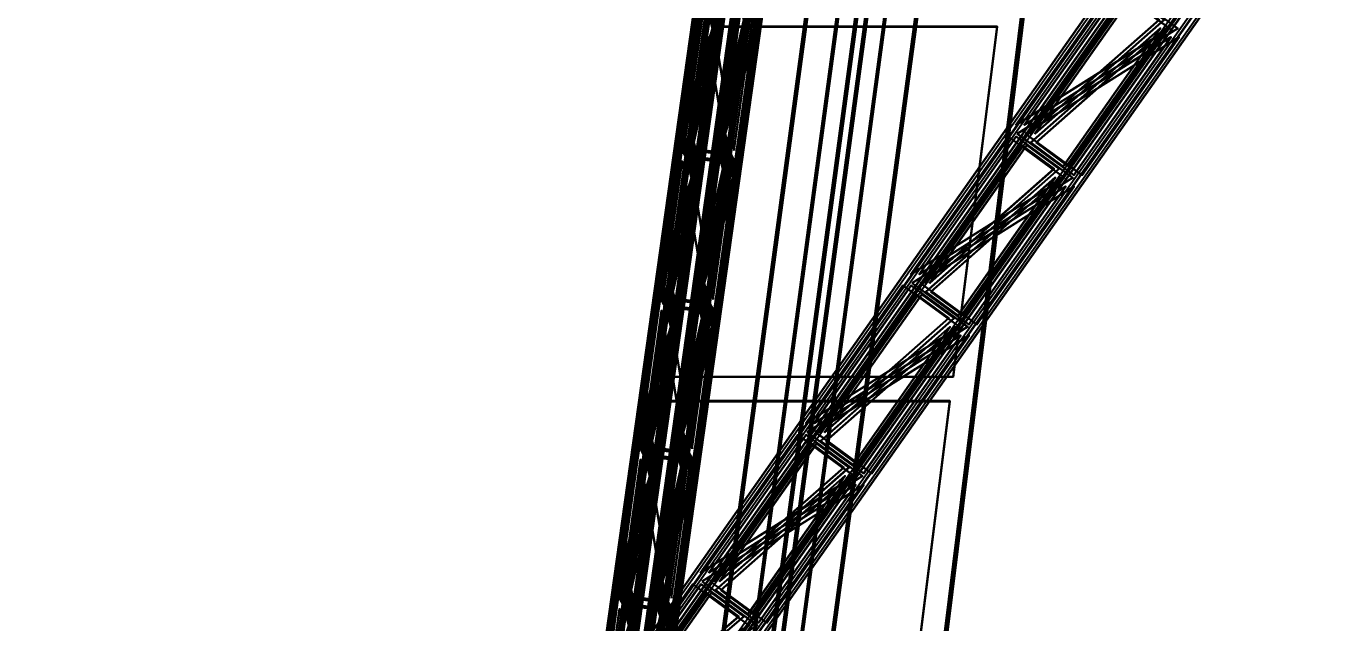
# Model space of a CAD drawing. Header units: millimetres. Extents: x -84906 to 117550, y -3000 to 338000.
# Drawn here: x -20848 to -11389, y 80942 to 85275 of the extents above; entities that cross this region are included whole.
import ezdxf

# ---------------------------------------------------------------- set-up
doc = ezdxf.new("R2010")
doc.units = ezdxf.units.MM
doc.layers.add('D-STR-DIM', color=7, linetype='Continuous', lineweight=13)
doc.layers.add('D-STR-STRC', color=7, linetype='Continuous', lineweight=25)
doc.styles.add('OpenSansCondensed-Light', font='OpenSansCondensed-Light.ttf')
doc.styles.add('TOWER_UNICODE', font='Arial Unicode.ttf')
doc.dimstyles.new('EZDXF', dxfattribs={"dimtxt": 0.25, "dimasz": 0.175, "dimexe": 0.375, "dimexo": 0.125, "dimgap": 0.1, "dimtad": 1, "dimlfac": 100, "dimzin": 12, "dimdsep": 46, "dimtxsty": 'OpenSansCondensed-Light', "dimblk": 'ARCHTICK', "dimcen": 2.5, "dimazin": 3, "dimtfac": 0.5, "dimtmove": 2, "dimatfit": 3})

# ---------------------------------------------------------------- blocks, each defined once
blk = doc.blocks.new('_ARCHTICK')
at = {"color": 0, "linetype": 'BYBLOCK', "const_width": 0.15}
blk.add_lwpolyline([(-0.5, -0.5), (0.5, 0.5)], dxfattribs=at)

msp = doc.modelspace()

# ---------------------------------------------------------------- linework, layer by layer
at = {"layer": 'D-STR-STRC'}
for points in [[(-16786.1, 80186.7), (-7623.8, 93186.7)], [(-16770.2, 80175.1), (-7607.9, 93175.1)], [(-16723.6, 80186.7), (-7561.3, 93186.7)], [(-16714.2, 80174.4), (-14889.5, 93174.4)], [(-16707.7, 80186.7), (-14883, 93186.7)], [(-16707.7, 80175.1), (-7545.4, 93175.1)], [(-16704.5, 80175.1), (-14879.8, 93175.1)], [(-16401.7, 80174.4), (-14577.1, 93174.4)], [(-16393.8, 80186.7), (-14569.2, 93186.7)], [(-16390.7, 80175.1), (-14566, 93175.1)], [(-16731.7, 80146.2), (-14907, 93146.2)], [(-16726.8, 80137.1), (-14902.2, 93137.1)], [(-16722, 80160.9), (-14897.4, 93160.9)], [(-16717.9, 80150.8), (-14893.2, 93150.8)], [(-16710.5, 80163.5), (-14885.9, 93163.5)], [(-16687.8, 80122.6), (-7525.4, 93122.6)], [(-16671.8, 80110.9), (-7509.5, 93110.9)], [(-16652, 80096), (-14827.4, 93096)], [(-16647.2, 80086.8), (-14822.5, 93086.8)], [(-16646.7, 80122.6), (-7484.4, 93122.6)], [(-16645.7, 80105.6), (-14821.1, 93105.6)], [(-16641.5, 80095.5), (-14816.9, 93095.5)], [(-16640.5, 80114.4), (-14815.9, 93114.4)], [(-16636.9, 80103.5), (-14812.3, 93103.5)], [(-16636.3, 80122.6), (-14811.6, 93122.6)], [(-16633.1, 80110.9), (-14808.5, 93110.9)], [(-16630.8, 80110.9), (-7468.5, 93110.9)], [(-16450, 80096), (-14625.4, 93096)], [(-16445.2, 80086.8), (-14620.5, 93086.8)], [(-16441.9, 80105.6), (-14617.3, 93105.6)], [(-16437.7, 80095.5), (-14613.1, 93095.5)], [(-16435.5, 80114.4), (-14610.9, 93114.4)], [(-16431.9, 80103.5), (-14607.2, 93103.5)], [(-16430.3, 80122.6), (-14605.7, 93122.6)], [(-16427.2, 80110.9), (-14602.5, 93110.9)], [(-16423.8, 80146.2), (-14599.2, 93146.2)], [(-16419, 80137.1), (-14594.3, 93137.1)], [(-16411.5, 80160.9), (-14586.8, 93160.9)], [(-16407.3, 80150.8), (-14582.7, 93150.8)], [(-16398.1, 80163.5), (-14573.4, 93163.5)], [(-16717.9, 80038.1), (-14893.2, 93038.1)], [(-16717.9, 80038.1), (-14893.2, 93038.1)], [(-16717.9, 80030.6), (-14893.2, 93030.6)], [(-16717.9, 80022.7), (-14893.2, 93022.7)], [(-16717.9, 80022.7), (-14893.2, 93022.7)], [(-16698.1, 80035.4), (-14873.4, 93035.4)], [(-16698.1, 80035.4), (-14873.4, 93035.4)], [(-16698.1, 80027.8), (-14873.4, 93027.8)], [(-16698.1, 80020), (-14873.4, 93020)], [(-16698.1, 80020), (-14873.4, 93020)], [(-16572.8, 79889.1), (-14748.2, 92889.1)], [(-16568.1, 79896.5), (-14743.5, 92896.5)], [(-16562.3, 79904.5), (-14737.6, 92904.5)], [(-16558.1, 79894.4), (-14733.4, 92894.4)], [(-16554.8, 79913.2), (-14730.2, 92913.2)], [(-16550, 79904), (-14725.3, 92904)], [(-16369.2, 79889.1), (-7206.9, 92889.1)], [(-16366.9, 79889.1), (-14542.2, 92889.1)], [(-16363.1, 79896.5), (-14538.4, 92896.5)], [(-16358.5, 79904.5), (-14533.8, 92904.5)], [(-16354.3, 79894.4), (-14529.6, 92894.4)], [(-16352.8, 79913.2), (-14528.2, 92913.2)], [(-16348, 79904), (-14523.3, 92904)], [(-16328.2, 79889.1), (-7165.8, 92889.1)], [(-16301.9, 79980), (-14477.3, 92980)], [(-16301.9, 79980), (-14477.3, 92980)], [(-16301.9, 79972.2), (-14477.3, 92972.2)], [(-16301.9, 79964.6), (-14477.3, 92964.6)], [(-16301.9, 79964.6), (-14477.3, 92964.6)], [(-16282.1, 79977.3), (-14457.5, 92977.3)], [(-16282.1, 79977.3), (-14457.5, 92977.3)], [(-16282.1, 79969.4), (-14457.5, 92969.4)], [(-16282.1, 79961.9), (-14457.5, 92961.9)], [(-16282.1, 79961.9), (-14457.5, 92961.9)], [(-16609.3, 79824.9), (-14784.7, 92824.9)], [(-16606.2, 79813.3), (-14781.5, 92813.3)], [(-16601.9, 79836.5), (-14777.3, 92836.5)], [(-16598.3, 79825.6), (-14773.6, 92825.6)], [(-16592.7, 79849.2), (-14768, 92849.2)], [(-16588.5, 79839.1), (-14763.9, 92839.1)], [(-16581, 79862.9), (-14756.4, 92862.9)], [(-16576.2, 79853.8), (-14751.5, 92853.8)], [(-16569.7, 79877.4), (-14745, 92877.4)], [(-16564.5, 79885.6), (-14739.8, 92885.6)], [(-16363.7, 79877.4), (-14539.1, 92877.4)], [(-16359.5, 79885.6), (-14534.8, 92885.6)], [(-16353.3, 79877.4), (-7190.9, 92877.4)], [(-16312.2, 79877.4), (-7149.9, 92877.4)], [(-16295.5, 79824.9), (-14470.8, 92824.9)], [(-16292.3, 79824.9), (-7130, 92824.9)], [(-16292.3, 79813.3), (-14467.7, 92813.3)], [(-16289.5, 79836.5), (-14464.8, 92836.5)], [(-16285.8, 79825.6), (-14461.2, 92825.6)], [(-16282.1, 79849.2), (-14457.5, 92849.2)], [(-16278, 79839.1), (-14453.3, 92839.1)], [(-16276.4, 79813.3), (-7114.1, 92813.3)], [(-16273.2, 79862.9), (-14448.5, 92862.9)], [(-16268.3, 79853.8), (-14443.7, 92853.8)], [(-16229.8, 79824.9), (-7067.5, 92824.9)], [(-16213.9, 79813.3), (-7051.6, 92813.3)], [(-16749.6, 79921.4), (-15560.4, 88078.6)], [(-16749.6, 79921.4), (-15560.4, 88078.6)], [(-16729.6, 79921.4), (-15540.4, 88078.6)], [(-14291.8, 79921.4), (-13280.9, 88078.6)], [(-14271.8, 79921.4), (-13260.9, 88078.6)], [(-14271.8, 79921.4), (-13260.9, 88078.6)]]:
    msp.add_lwpolyline(points, dxfattribs=at)
for points in [[(-16786.1, 80186.7), (-16276.4, 79813.3), (-7114.1, 92813.3), (-7623.8, 93186.7)], [(-16783, 80186.7), (-16273.3, 79813.3), (-7110.9, 92813.3), (-7620.7, 93186.7)], [(-16726.7, 80186.7), (-16217, 79813.3), (-7054.7, 92813.3), (-7564.4, 93186.7)], [(-16723.6, 80186.7), (-16213.9, 79813.3), (-7051.6, 92813.3), (-7561.3, 93186.7)], [(-16714.2, 80174.4), (-16598.3, 79825.6), (-14773.6, 92825.6), (-14889.5, 93174.4)], [(-16707.7, 80186.7), (-16606.2, 79813.3), (-14781.5, 92813.3), (-14883, 93186.7)], [(-16698.5, 80174.4), (-16582.7, 79825.6), (-14758, 92825.6), (-14873.9, 93174.4)], [(-16692, 80186.7), (-16590.5, 79813.3), (-14765.8, 92813.3), (-14867.3, 93186.7)], [(-16417.3, 80174.4), (-16301.5, 79825.6), (-14476.8, 92825.6), (-14592.7, 93174.4)], [(-16409.5, 80186.7), (-16308, 79813.3), (-14483.4, 92813.3), (-14584.9, 93186.7)], [(-16401.7, 80174.4), (-16285.8, 79825.6), (-14461.2, 92825.6), (-14577.1, 93174.4)], [(-16393.8, 80186.7), (-16292.3, 79813.3), (-14467.7, 92813.3), (-14569.2, 93186.7)], [(-16731.7, 80146.2), (-16576.2, 79853.8), (-14751.5, 92853.8), (-14907, 93146.2)], [(-16722, 80160.9), (-16588.5, 79839.1), (-14763.9, 92839.1), (-14897.4, 93160.9)], [(-16716.3, 80146.2), (-16560.8, 79853.8), (-14736.1, 92853.8), (-14891.6, 93146.2)], [(-16706.5, 80160.9), (-16573, 79839.1), (-14748.3, 92839.1), (-14881.8, 93160.9)], [(-16687.8, 80122.6), (-16353.3, 79877.4), (-7190.9, 92877.4), (-7525.4, 93122.6)], [(-16684.6, 80122.6), (-16350.1, 79877.4), (-7187.8, 92877.4), (-7522.3, 93122.6)], [(-16652, 80096), (-16550, 79904), (-14725.3, 92904), (-14827.4, 93096)], [(-16649.9, 80122.6), (-16315.4, 79877.4), (-7153, 92877.4), (-7487.5, 93122.6)], [(-16646.7, 80122.6), (-16312.2, 79877.4), (-7149.9, 92877.4), (-7484.4, 93122.6)], [(-16645.7, 80105.6), (-16558.1, 79894.4), (-14733.4, 92894.4), (-14821.1, 93105.6)], [(-16640.5, 80114.4), (-16564.5, 79885.6), (-14739.8, 92885.6), (-14815.9, 93114.4)], [(-16636.6, 80096), (-16534.6, 79904), (-14709.9, 92904), (-14812, 93096)], [(-16636.3, 80122.6), (-16569.7, 79877.4), (-14745, 92877.4), (-14811.6, 93122.6)], [(-16630.2, 80105.6), (-16542.6, 79894.4), (-14717.9, 92894.4), (-14805.5, 93105.6)], [(-16624.9, 80114.4), (-16548.9, 79885.6), (-14724.2, 92885.6), (-14800.3, 93114.4)], [(-16620.6, 80122.6), (-16554, 79877.4), (-14729.3, 92877.4), (-14795.9, 93122.6)], [(-16465.4, 80096), (-16363.4, 79904), (-14538.7, 92904), (-14640.8, 93096)], [(-16457.4, 80105.6), (-16369.8, 79894.4), (-14545.2, 92894.4), (-14632.8, 93105.6)], [(-16451.1, 80114.4), (-16375.1, 79885.6), (-14550.4, 92885.6), (-14626.5, 93114.4)], [(-16450, 80096), (-16348, 79904), (-14523.3, 92904), (-14625.4, 93096)], [(-16446, 80122.6), (-16379.4, 79877.4), (-14554.8, 92877.4), (-14621.4, 93122.6)], [(-16441.9, 80105.6), (-16354.3, 79894.4), (-14529.6, 92894.4), (-14617.3, 93105.6)], [(-16439.2, 80146.2), (-16283.7, 79853.8), (-14459.1, 92853.8), (-14614.6, 93146.2)], [(-16435.5, 80114.4), (-16359.5, 79885.6), (-14534.8, 92885.6), (-14610.9, 93114.4)], [(-16430.3, 80122.6), (-16363.7, 79877.4), (-14539.1, 92877.4), (-14605.7, 93122.6)], [(-16427, 80160.9), (-16293.5, 79839.1), (-14468.9, 92839.1), (-14602.4, 93160.9)], [(-16423.8, 80146.2), (-16268.3, 79853.8), (-14443.7, 92853.8), (-14599.2, 93146.2)], [(-16411.5, 80160.9), (-16278, 79839.1), (-14453.3, 92839.1), (-14586.8, 93160.9)], [(-16282.1, 79977.3), (-16717.9, 80038.1), (-14893.2, 93038.1), (-14457.5, 92977.3)], [(-16282.1, 79977.3), (-16717.9, 80038.1), (-14893.2, 93038.1), (-14457.5, 92977.3)], [(-16282.1, 79976.2), (-16717.9, 80037), (-14893.2, 93037), (-14457.5, 92976.2)], [(-16282.1, 79976.2), (-16717.9, 80037), (-14893.2, 93037), (-14457.5, 92976.2)], [(-16282.1, 79969.4), (-16717.9, 80030.6), (-14893.2, 93030.6), (-14457.5, 92969.4)], [(-16282.1, 79963), (-16717.9, 80023.8), (-14893.2, 93023.8), (-14457.5, 92963)], [(-16282.1, 79963), (-16717.9, 80023.8), (-14893.2, 93023.8), (-14457.5, 92963)], [(-16282.1, 79961.9), (-16717.9, 80022.7), (-14893.2, 93022.7), (-14457.5, 92961.9)], [(-16282.1, 79961.9), (-16717.9, 80022.7), (-14893.2, 93022.7), (-14457.5, 92961.9)], [(-16749.6, 79923.4), (-14271.8, 79923.4), (-13260.9, 88080.5), (-15560.4, 88080.5)], [(-16749.6, 79921.4), (-14271.8, 79921.4), (-13260.9, 88078.6), (-15560.4, 88078.6)], [(-14271.8, 79919.1), (-16749.6, 79919.1), (-15560.4, 88076.3), (-13260.9, 88076.3)], [(-16733.8, 79919.1), (-16733.8, 79919.1), (-15544.5, 88076.3), (-15544.5, 88076.3)], [(-14287.6, 79923.4), (-14287.6, 79923.4), (-13276.8, 88080.5), (-13276.8, 88080.5)], [(-15480, 79943.3), (-15900.1, 80056.7), (-14821.3, 88056.7), (-14401.2, 87943.3)], [(-15900.1, 80056.7), (-15883.1, 80056.7), (-14804.3, 88056.7), (-14821.3, 88056.7)], [(-15883.1, 80056.7), (-15900.1, 80056.7), (-14821.3, 88056.7), (-14804.3, 88056.7)], [(-15900.1, 80056.7), (-15480, 79943.3), (-14401.2, 87943.3), (-14821.3, 88056.7)], [(-15883.1, 80056.7), (-15679.4, 80001.7), (-14600.5, 88001.7), (-14804.3, 88056.7)], [(-15679.4, 80001.7), (-15883.1, 80056.7), (-14804.3, 88056.7), (-14600.5, 88001.7)], [(-15679.4, 80001.7), (-15333.2, 80001.7), (-14254.3, 88001.7), (-14600.5, 88001.7)], [(-15333.2, 80001.7), (-15679.4, 80001.7), (-14600.5, 88001.7), (-14254.3, 88001.7)], [(-15320.6, 79998.3), (-15666.8, 79998.3), (-14588, 87998.3), (-14241.8, 87998.3)], [(-15666.8, 79998.3), (-15463.1, 79943.3), (-14384.2, 87943.3), (-14588, 87998.3)], [(-15463.1, 79943.3), (-15666.8, 79998.3), (-14588, 87998.3), (-14384.2, 87943.3)], [(-15666.8, 79998.3), (-15320.6, 79998.3), (-14241.8, 87998.3), (-14588, 87998.3)], [(-15333.2, 80001.7), (-15536.9, 80056.7), (-14458.1, 88056.7), (-14254.3, 88001.7)], [(-15536.9, 80056.7), (-15520, 80056.7), (-14441.1, 88056.7), (-14458.1, 88056.7)], [(-15520, 80056.7), (-15536.9, 80056.7), (-14458.1, 88056.7), (-14441.1, 88056.7)], [(-15536.9, 80056.7), (-15333.2, 80001.7), (-14254.3, 88001.7), (-14458.1, 88056.7)], [(-15520, 80056.7), (-15099.9, 79943.3), (-14021, 87943.3), (-14441.1, 88056.7)], [(-15099.9, 79943.3), (-15520, 80056.7), (-14441.1, 88056.7), (-14021, 87943.3)], [(-15116.9, 79943.3), (-15320.6, 79998.3), (-14241.8, 87998.3), (-14038, 87943.3)], [(-15320.6, 79998.3), (-15116.9, 79943.3), (-14038, 87943.3), (-14241.8, 87998.3)], [(-15463.1, 79943.3), (-15480, 79943.3), (-14401.2, 87943.3), (-14384.2, 87943.3)], [(-15480, 79943.3), (-15463.1, 79943.3), (-14384.2, 87943.3), (-14401.2, 87943.3)], [(-15099.9, 79943.3), (-15116.9, 79943.3), (-14038, 87943.3), (-14021, 87943.3)], [(-15116.9, 79943.3), (-15099.9, 79943.3), (-14021, 87943.3), (-14038, 87943.3)], [(-16104.7, 84525.8), (-15965.1, 85520.2), (-15840, 85284.8)], [(-16096.7, 84536.8), (-15956.7, 85533.7), (-15849.3, 85274.7)], [(-16090.2, 84546.7), (-15949.9, 85546.2), (-15856.6, 85265.5)], [(-16089.3, 84525.8), (-15949.7, 85520.2), (-15824.6, 85284.8)], [(-16084.8, 84555.6), (-15944.2, 85557.7), (-15862.5, 85257.2)], [(-16081.1, 84536.8), (-15941.2, 85533.7), (-15833.8, 85274.7)], [(-16074.6, 84546.7), (-15934.3, 85546.2), (-15841, 85265.5)], [(-16069.2, 84555.6), (-15928.5, 85557.7), (-15846.8, 85257.2)], [(-15812.2, 84525.8), (-15672.7, 85520.2), (-15547.5, 85284.8)], [(-15801.7, 84536.8), (-15661.7, 85533.7), (-15554.3, 85274.7)], [(-15796.9, 84525.8), (-15657.3, 85520.2), (-15532.1, 85284.8)], [(-15793.3, 84546.7), (-15653.1, 85546.2), (-15559.8, 85265.5)], [(-15786.7, 84555.6), (-15646, 85557.7), (-15564.4, 85257.2)], [(-15786.1, 84536.8), (-15646.2, 85533.7), (-15538.8, 85274.7)], [(-15777.7, 84546.7), (-15637.4, 85546.2), (-15544.2, 85265.5)], [(-15771, 84555.6), (-15630.4, 85557.7), (-15548.7, 85257.2)], [(-13658.6, 84555.6), (-12952.4, 85557.7), (-12542.2, 85257.2)], [(-13655.5, 84555.6), (-12949.2, 85557.7), (-12539.1, 85257.2)], [(-13599.3, 84555.6), (-12893, 85557.7), (-12482.8, 85257.2)], [(-13596.1, 84555.6), (-12889.9, 85557.7), (-12479.7, 85257.2)], [(-16025, 84475.5), (-15885.5, 85469.9), (-15813.8, 85335.1)], [(-16020.3, 84481.5), (-15880.4, 85478.4), (-15818.9, 85330)], [(-16016.6, 84486.8), (-15876.3, 85486.3), (-15822.9, 85325.5)], [(-16013.5, 84491.4), (-15872.8, 85493.5), (-15826, 85321.4)], [(-16009.7, 84475.5), (-15870.1, 85469.9), (-15798.4, 85335.1)], [(-16004.8, 84481.5), (-15864.9, 85478.4), (-15803.4, 85330)], [(-16000.9, 84486.8), (-15860.6, 85486.3), (-15807.2, 85325.5)], [(-15997.8, 84491.4), (-15857.1, 85493.5), (-15810.3, 85321.4)], [(-15703.5, 84387.8), (-15565.3, 85372.3), (-15877.2, 85415.9)], [(-15703.5, 84387.8), (-15565.3, 85372.3), (-15877.2, 85415.9)], [(-15838.4, 84475.5), (-15698.9, 85469.9), (-15627.2, 85335.1)], [(-15832.1, 84481.5), (-15692.2, 85478.4), (-15630.6, 85330)], [(-15827.1, 84486.8), (-15686.8, 85486.3), (-15633.4, 85325.5)], [(-15823.2, 84491.4), (-15682.5, 85493.5), (-15635.8, 85321.4)], [(-15823, 84475.5), (-15683.5, 85469.9), (-15611.8, 85335.1)], [(-15816.6, 84481.5), (-15676.6, 85478.4), (-15615.1, 85330)], [(-15811.5, 84486.8), (-15671.2, 85486.3), (-15617.8, 85325.5)], [(-15807.5, 84491.4), (-15666.8, 85493.5), (-15620.1, 85321.4)], [(-13560.3, 84491.4), (-12854, 85493.5), (-12619.1, 85321.4)], [(-13557.2, 84491.4), (-12850.9, 85493.5), (-12615.9, 85321.4)], [(-13522.4, 84491.4), (-12816.1, 85493.5), (-12581.2, 85321.4)], [(-13519.3, 84491.4), (-12813, 85493.5), (-12578, 85321.4)], [(-15754.3, 84349.5), (-16066.2, 84393.1), (-15928, 85377.6)], [(-15754.3, 84349.5), (-16066.2, 84393.1), (-15928, 85377.6)], [(-15754.3, 84348.4), (-16066.2, 84392), (-15928, 85376.5)], [(-15754.3, 84348.4), (-16066.2, 84392), (-15928, 85376.5)], [(-15754.3, 84341.8), (-16066.2, 84385.6), (-15928.1, 85369.9)], [(-15754.3, 84335.2), (-16066.2, 84378.8), (-15928, 85363.4)], [(-15754.3, 84335.2), (-16066.2, 84378.8), (-15928, 85363.4)], [(-15754.3, 84334.1), (-16066.2, 84377.7), (-15928, 85362.2)], [(-15754.3, 84334.1), (-16066.2, 84377.7), (-15928, 85362.2)], [(-15703.5, 84386.6), (-15565.3, 85371.2), (-15877.2, 85414.8)], [(-15703.5, 84386.6), (-15565.3, 85371.2), (-15877.2, 85414.8)], [(-15703.5, 84380.1), (-15565.3, 85364.4), (-15877.2, 85408.2)], [(-15703.5, 84373.5), (-15565.3, 85358), (-15877.2, 85401.6)], [(-15703.5, 84373.5), (-15565.3, 85358), (-15877.2, 85401.6)], [(-15703.5, 84372.4), (-15565.3, 85356.9), (-15877.2, 85400.5)], [(-15703.5, 84372.4), (-15565.3, 85356.9), (-15877.2, 85400.5)], [(-16340.3, 82728.7), (-16340.3, 82728.7), (-15969.6, 85271.3), (-15969.6, 85271.3)], [(-16324.5, 82726.4), (-16324.5, 82726.4), (-15953.8, 85268.9), (-15953.8, 85268.9)], [(-14113, 82728.7), (-16151.2, 82728.7), (-15784.8, 85271.3), (-13793.6, 85271.3)], [(-14113, 82726.4), (-16151.2, 82726.4), (-15784.8, 85268.9), (-13793.6, 85268.9)], [(-16151.1, 82731), (-14113, 82731), (-13793.6, 85273), (-15784.9, 85273)], [(-16151.1, 82729), (-14113, 82729), (-13793.6, 85271), (-15784.9, 85271)], [(-16019.7, 84414.9), (-15948, 84280.1), (-15808.5, 85274.5)], [(-16016.4, 84420), (-15954.9, 84271.6), (-15815, 85268.5)], [(-16013.7, 84424.5), (-15960.3, 84263.7), (-15820, 85263.2)], [(-16011.5, 84428.6), (-15964.7, 84256.5), (-15824, 85258.6)], [(-16004.3, 84414.9), (-15932.7, 84280.1), (-15793.1, 85274.5)], [(-16000.9, 84420), (-15939.4, 84271.6), (-15799.4, 85268.5)], [(-15998.1, 84424.5), (-15944.7, 84263.7), (-15804.4, 85263.2)], [(-15995.8, 84428.6), (-15949, 84256.5), (-15808.3, 85258.6)], [(-15833.1, 84414.9), (-15761.4, 84280.1), (-15621.9, 85274.5)], [(-15828.2, 84420), (-15766.6, 84271.6), (-15626.7, 85268.5)], [(-15824.3, 84424.5), (-15770.9, 84263.7), (-15630.6, 85263.2)], [(-15821.2, 84428.6), (-15774.4, 84256.5), (-15633.7, 85258.6)], [(-15817.7, 84414.9), (-15746, 84280.1), (-15606.5, 85274.5)], [(-15812.6, 84420), (-15751.1, 84271.6), (-15611.2, 85268.5)], [(-15808.7, 84424.5), (-15755.2, 84263.7), (-15615, 85263.2)], [(-15805.5, 84428.6), (-15758.7, 84256.5), (-15618.1, 85258.6)], [(-13939.7, 82731), (-13939.7, 82731), (-13624.7, 85273), (-13624.7, 85273)], [(-13923.8, 82729), (-13923.8, 82729), (-13608.8, 85271), (-13608.8, 85271)], [(-13550.2, 84428.6), (-13315.3, 84256.5), (-12609, 85258.6)], [(-13547.1, 84428.6), (-13312.1, 84256.5), (-12605.8, 85258.6)], [(-13512.3, 84428.6), (-13277.4, 84256.5), (-12571.1, 85258.6)], [(-13509.2, 84428.6), (-13274.3, 84256.5), (-12568, 85258.6)], [(-16099.4, 84465.2), (-15974.2, 84229.8), (-15834.7, 85224.2)], [(-16092.7, 84475.3), (-15985.3, 84216.3), (-15845.4, 85213.2)], [(-16087.3, 84484.5), (-15994.1, 84203.8), (-15853.8, 85203.3)], [(-16084, 84465.2), (-15958.8, 84229.8), (-15819.3, 85224.2)], [(-16082.8, 84492.8), (-16001.2, 84192.3), (-15860.5, 85194.4)], [(-16077.2, 84475.3), (-15969.8, 84216.3), (-15829.9, 85213.2)], [(-16071.7, 84484.5), (-15978.5, 84203.8), (-15838.2, 85203.3)], [(-16067.1, 84492.8), (-15985.5, 84192.3), (-15844.8, 85194.4)], [(-15806.9, 84465.2), (-15681.8, 84229.8), (-15542.2, 85224.2)], [(-15797.7, 84475.3), (-15690.3, 84216.3), (-15550.4, 85213.2)], [(-15791.5, 84465.2), (-15666.4, 84229.8), (-15526.8, 85224.2)], [(-15790.5, 84484.5), (-15697.2, 84203.8), (-15557, 85203.3)], [(-15784.7, 84492.8), (-15703, 84192.3), (-15562.4, 85194.4)], [(-15782.2, 84475.3), (-15674.8, 84216.3), (-15534.8, 85213.2)], [(-15774.9, 84484.5), (-15681.6, 84203.8), (-15541.3, 85203.3)], [(-15769, 84492.8), (-15687.3, 84192.3), (-15546.7, 85194.4)], [(-13648.6, 84492.8), (-13238.4, 84192.3), (-12532.1, 85194.4)], [(-13645.4, 84492.8), (-13235.3, 84192.3), (-12529, 85194.4)], [(-13589.2, 84492.8), (-13179, 84192.3), (-12472.7, 85194.4)], [(-13586.1, 84492.8), (-13175.9, 84192.3), (-12469.6, 85194.4)], [(-16236.9, 83472.3), (-16096.2, 84474.4), (-16014.6, 84173.9)], [(-16221.2, 83472.3), (-16080.6, 84474.4), (-15998.9, 84173.9)], [(-15938.8, 83472.3), (-15798.1, 84474.4), (-15716.4, 84173.9)], [(-15923.1, 83472.3), (-15782.4, 84474.4), (-15700.7, 84173.9)], [(-14422.2, 83472.3), (-13715.9, 84474.4), (-13305.7, 84173.9)], [(-14419, 83472.3), (-13712.8, 84474.4), (-13302.6, 84173.9)], [(-14362.8, 83472.3), (-13656.5, 84474.4), (-13246.3, 84173.9)], [(-14359.7, 83472.3), (-13653.4, 84474.4), (-13243.2, 84173.9)], [(-16256.7, 83442.4), (-16117.2, 84436.8), (-15992, 84201.5)], [(-16248.7, 83453.4), (-16108.8, 84450.3), (-16001.4, 84191.4)], [(-16242.2, 83463.4), (-16101.9, 84462.9), (-16008.7, 84182.2)], [(-16241.3, 83442.4), (-16101.8, 84436.8), (-15976.6, 84201.5)], [(-16233.2, 83453.4), (-16093.3, 84450.3), (-15985.8, 84191.4)], [(-16226.6, 83463.4), (-16086.3, 84462.9), (-15993.1, 84182.2)], [(-16177.1, 83392.2), (-16037.5, 84386.6), (-15965.8, 84251.7)], [(-16172.4, 83398.1), (-16032.5, 84395), (-15970.9, 84246.7)], [(-16168.6, 83403.4), (-16028.3, 84402.9), (-15974.9, 84242.2)], [(-16165.5, 83408.1), (-16024.9, 84410.2), (-15978.1, 84238.1)], [(-16161.7, 83392.2), (-16022.1, 84386.6), (-15950.5, 84251.7)], [(-16156.9, 83398.1), (-16017, 84395), (-15955.4, 84246.7)], [(-16153, 83403.4), (-16012.7, 84402.9), (-15959.3, 84242.2)], [(-16149.8, 83408.1), (-16009.2, 84410.2), (-15962.4, 84238.1)], [(-15990.5, 83392.2), (-15850.9, 84386.6), (-15779.2, 84251.7)], [(-15984.1, 83398.1), (-15844.2, 84395), (-15782.7, 84246.7)], [(-15979.2, 83403.4), (-15838.9, 84402.9), (-15785.5, 84242.2)], [(-15975.3, 83408.1), (-15834.6, 84410.2), (-15787.8, 84238.1)], [(-15975.1, 83392.2), (-15835.5, 84386.6), (-15763.8, 84251.7)], [(-15968.6, 83398.1), (-15828.7, 84395), (-15767.1, 84246.7)], [(-15964.3, 83442.4), (-15824.7, 84436.8), (-15699.6, 84201.5)], [(-15963.6, 83403.4), (-15823.3, 84402.9), (-15769.9, 84242.2)], [(-15959.6, 83408.1), (-15818.9, 84410.2), (-15772.1, 84238.1)], [(-15953.7, 83453.4), (-15813.8, 84450.3), (-15706.4, 84191.4)], [(-15948.9, 83442.4), (-15809.3, 84436.8), (-15684.2, 84201.5)], [(-15945.4, 83463.4), (-15805.1, 84462.9), (-15711.9, 84182.2)], [(-15938.2, 83453.4), (-15798.3, 84450.3), (-15690.8, 84191.4)], [(-15929.8, 83463.4), (-15789.5, 84462.9), (-15696.2, 84182.2)], [(-14323.8, 83408.1), (-13617.5, 84410.2), (-13382.6, 84238.1)], [(-14320.7, 83408.1), (-13614.4, 84410.2), (-13379.5, 84238.1)], [(-14285.9, 83408.1), (-13579.6, 84410.2), (-13344.7, 84238.1)], [(-14282.8, 83408.1), (-13576.5, 84410.2), (-13341.6, 84238.1)], [(-15906.3, 83266.2), (-16218.3, 83309.8), (-16080.1, 84294.3)], [(-15906.3, 83266.2), (-16218.3, 83309.8), (-16080.1, 84294.3)], [(-15906.3, 83265.1), (-16218.3, 83308.6), (-16080.1, 84293.2)], [(-15906.3, 83265.1), (-16218.3, 83308.6), (-16080.1, 84293.2)], [(-15906.3, 83258.5), (-16218.3, 83302.3), (-16080.1, 84286.6)], [(-15855.5, 83304.4), (-15717.3, 84289), (-16029.3, 84332.5)], [(-15855.5, 83304.4), (-15717.3, 84289), (-16029.3, 84332.5)], [(-15855.5, 83303.3), (-15717.3, 84287.8), (-16029.3, 84331.4)], [(-15855.5, 83303.3), (-15717.3, 84287.8), (-16029.3, 84331.4)], [(-15855.5, 83296.8), (-15717.4, 84281.1), (-16029.3, 84324.9)], [(-15855.5, 83290.1), (-15717.3, 84274.7), (-16029.3, 84318.3)], [(-15855.5, 83290.1), (-15717.3, 84274.7), (-16029.3, 84318.3)], [(-15855.5, 83289), (-15717.3, 84273.6), (-16029.3, 84317.1)], [(-15855.5, 83289), (-15717.3, 84273.6), (-16029.3, 84317.1)], [(-15906.3, 83251.9), (-16218.3, 83295.5), (-16080.1, 84280)], [(-15906.3, 83251.9), (-16218.3, 83295.5), (-16080.1, 84280)], [(-15906.3, 83250.8), (-16218.3, 83294.4), (-16080.1, 84278.9)], [(-15906.3, 83250.8), (-16218.3, 83294.4), (-16080.1, 84278.9)], [(-16171.8, 83331.6), (-16100.1, 83196.8), (-15960.5, 84191.2)], [(-16156.4, 83331.6), (-16084.7, 83196.8), (-15945.1, 84191.2)], [(-15985.2, 83331.6), (-15913.5, 83196.8), (-15773.9, 84191.2)], [(-15969.8, 83331.6), (-15898.1, 83196.8), (-15758.5, 84191.2)], [(-16251.4, 83381.9), (-16126.3, 83146.5), (-15986.7, 84140.9)], [(-16244.8, 83391.9), (-16137.4, 83133), (-15997.4, 84129.9)], [(-16239.4, 83401.1), (-16146.1, 83120.5), (-16005.8, 84120)], [(-16236, 83381.9), (-16110.9, 83146.5), (-15971.3, 84140.9)], [(-16234.9, 83409.5), (-16153.2, 83108.9), (-16012.6, 84111.1)], [(-16229.3, 83391.9), (-16121.8, 83133), (-15981.9, 84129.9)], [(-16223.8, 83401.1), (-16130.5, 83120.5), (-15990.2, 84120)], [(-16219.2, 83409.5), (-16137.5, 83108.9), (-15996.9, 84111.1)], [(-16168.5, 83336.6), (-16106.9, 83188.3), (-15967, 84185.2)], [(-16165.8, 83341.2), (-16112.3, 83180.4), (-15972.1, 84179.9)], [(-16163.5, 83345.3), (-16116.7, 83173.1), (-15976.1, 84175.3)], [(-16152.9, 83336.6), (-16091.4, 83188.3), (-15951.5, 84185.2)], [(-16150.1, 83341.2), (-16096.7, 83180.4), (-15956.4, 84179.9)], [(-16147.8, 83345.3), (-16101, 83173.1), (-15960.4, 84175.3)], [(-15980.2, 83336.6), (-15918.7, 83188.3), (-15778.7, 84185.2)], [(-15976.3, 83341.2), (-15922.9, 83180.4), (-15782.6, 84179.9)], [(-15973.2, 83345.3), (-15926.5, 83173.1), (-15785.8, 84175.3)], [(-15964.7, 83336.6), (-15903.1, 83188.3), (-15763.2, 84185.2)], [(-15960.7, 83341.2), (-15907.3, 83180.4), (-15767, 84179.9)], [(-15959, 83381.9), (-15833.8, 83146.5), (-15694.3, 84140.9)], [(-15957.6, 83345.3), (-15910.8, 83173.1), (-15770.1, 84175.3)], [(-15949.8, 83391.9), (-15842.3, 83133), (-15702.4, 84129.9)], [(-15943.6, 83381.9), (-15818.5, 83146.5), (-15678.9, 84140.9)], [(-15942.5, 83401.1), (-15849.3, 83120.5), (-15709, 84120)], [(-15936.7, 83409.5), (-15855.1, 83108.9), (-15714.4, 84111.1)], [(-15934.3, 83391.9), (-15826.8, 83133), (-15686.9, 84129.9)], [(-15926.9, 83401.1), (-15833.7, 83120.5), (-15693.4, 84120)], [(-15921.1, 83409.5), (-15839.4, 83108.9), (-15698.7, 84111.1)], [(-14412.1, 83409.5), (-14001.9, 83108.9), (-13295.6, 84111.1)], [(-14409, 83409.5), (-13998.8, 83108.9), (-13292.5, 84111.1)], [(-14352.7, 83409.5), (-13942.6, 83108.9), (-13236.3, 84111.1)], [(-14349.6, 83409.5), (-13939.4, 83108.9), (-13233.1, 84111.1)], [(-14313.7, 83345.3), (-14078.8, 83173.1), (-13372.5, 84175.3)], [(-14310.6, 83345.3), (-14075.7, 83173.1), (-13369.4, 84175.3)], [(-14275.8, 83345.3), (-14040.9, 83173.1), (-13334.6, 84175.3)], [(-14272.7, 83345.3), (-14037.8, 83173.1), (-13331.5, 84175.3)], [(-16408.8, 82359.1), (-16269.2, 83353.5), (-16144.1, 83118.1)], [(-16400.8, 82370.1), (-16260.9, 83367), (-16153.4, 83108.1)], [(-16394.3, 82380), (-16254, 83379.5), (-16160.7, 83098.9)], [(-16393.4, 82359.1), (-16253.8, 83353.5), (-16128.7, 83118.1)], [(-16389, 82388.9), (-16248.3, 83391.1), (-16166.6, 83090.5)], [(-16385.2, 82370.1), (-16245.3, 83367), (-16137.9, 83108.1)], [(-16378.7, 82380), (-16238.4, 83379.5), (-16145.1, 83098.9)], [(-16373.3, 82388.9), (-16232.6, 83391.1), (-16150.9, 83090.5)], [(-16116.4, 82359.1), (-15976.8, 83353.5), (-15851.6, 83118.1)], [(-16105.8, 82370.1), (-15965.8, 83367), (-15858.4, 83108.1)], [(-16101, 82359.1), (-15961.4, 83353.5), (-15836.3, 83118.1)], [(-16097.5, 82380), (-15957.2, 83379.5), (-15863.9, 83098.9)], [(-16090.8, 82388.9), (-15950.2, 83391.1), (-15868.5, 83090.5)], [(-16090.2, 82370.1), (-15950.3, 83367), (-15842.9, 83108.1)], [(-16081.8, 82380), (-15941.5, 83379.5), (-15848.3, 83098.9)], [(-16075.1, 82388.9), (-15934.5, 83391.1), (-15852.8, 83090.5)], [(-15185.7, 82388.9), (-14479.4, 83391.1), (-14069.2, 83090.5)], [(-15182.6, 82388.9), (-14476.3, 83391.1), (-14066.1, 83090.5)], [(-15126.3, 82388.9), (-14420, 83391.1), (-14009.9, 83090.5)], [(-15123.2, 82388.9), (-14416.9, 83391.1), (-14006.7, 83090.5)], [(-16329.2, 82308.8), (-16189.6, 83303.2), (-16117.9, 83168.4)], [(-16324.5, 82314.8), (-16184.5, 83311.7), (-16123, 83163.4)], [(-16320.7, 82320.1), (-16180.4, 83319.6), (-16127, 83158.8)], [(-16317.6, 82324.7), (-16176.9, 83326.9), (-16130.1, 83154.7)], [(-16313.8, 82308.8), (-16174.2, 83303.2), (-16102.5, 83168.4)], [(-16308.9, 82314.8), (-16169, 83311.7), (-16107.5, 83163.4)], [(-16305, 82320.1), (-16164.8, 83319.6), (-16111.3, 83158.8)], [(-16301.9, 82324.7), (-16161.2, 83326.9), (-16114.4, 83154.7)], [(-16007.6, 82221.1), (-15869.4, 83205.6), (-16181.3, 83249.2)], [(-16007.6, 82221.1), (-15869.4, 83205.6), (-16181.3, 83249.2)], [(-16007.6, 82220), (-15869.4, 83204.5), (-16181.3, 83248.1)], [(-16007.6, 82220), (-15869.4, 83204.5), (-16181.3, 83248.1)], [(-16007.6, 82213.4), (-15869.4, 83197.7), (-16181.3, 83241.5)], [(-16142.5, 82308.8), (-16003, 83303.2), (-15931.3, 83168.4)], [(-16136.2, 82314.8), (-15996.3, 83311.7), (-15934.7, 83163.4)], [(-16131.2, 82320.1), (-15991, 83319.6), (-15937.5, 83158.8)], [(-16127.3, 82324.7), (-15986.6, 83326.9), (-15939.9, 83154.7)], [(-16127.1, 82308.8), (-15987.6, 83303.2), (-15915.9, 83168.4)], [(-16120.7, 82314.8), (-15980.7, 83311.7), (-15919.2, 83163.4)], [(-16115.6, 82320.1), (-15975.3, 83319.6), (-15921.9, 83158.8)], [(-16111.6, 82324.7), (-15971, 83326.9), (-15924.2, 83154.7)], [(-15087.4, 82324.7), (-14381.1, 83326.9), (-14146.1, 83154.7)], [(-15084.2, 82324.7), (-14377.9, 83326.9), (-14143, 83154.7)], [(-15049.5, 82324.7), (-14343.2, 83326.9), (-14108.2, 83154.7)], [(-15046.3, 82324.7), (-14340, 83326.9), (-14105.1, 83154.7)], [(-16058.4, 82182.9), (-16370.3, 82226.4), (-16232.2, 83211)], [(-16058.4, 82182.9), (-16370.3, 82226.4), (-16232.2, 83211)], [(-16058.4, 82181.7), (-16370.3, 82225.3), (-16232.2, 83209.9)], [(-16058.4, 82181.7), (-16370.3, 82225.3), (-16232.2, 83209.9)], [(-16058.4, 82175.1), (-16370.3, 82218.9), (-16232.2, 83203.2)], [(-16058.4, 82168.6), (-16370.3, 82212.2), (-16232.2, 83196.7)], [(-16058.4, 82168.6), (-16370.3, 82212.2), (-16232.2, 83196.7)], [(-16058.4, 82167.5), (-16370.3, 82211), (-16232.2, 83195.6)], [(-16058.4, 82167.5), (-16370.3, 82211), (-16232.2, 83195.6)], [(-16007.6, 82206.8), (-15869.4, 83191.4), (-16181.3, 83234.9)], [(-16007.6, 82206.8), (-15869.4, 83191.4), (-16181.3, 83234.9)], [(-16007.6, 82205.7), (-15869.4, 83190.2), (-16181.3, 83233.8)], [(-16007.6, 82205.7), (-15869.4, 83190.2), (-16181.3, 83233.8)], [(-16403.5, 82298.5), (-16278.3, 82063.2), (-16138.8, 83057.6)], [(-16388.1, 82298.5), (-16262.9, 82063.2), (-16123.4, 83057.6)], [(-16323.8, 82248.3), (-16252.2, 82113.4), (-16112.6, 83107.8)], [(-16320.5, 82253.3), (-16259, 82105), (-16119.1, 83101.9)], [(-16317.8, 82257.8), (-16264.4, 82097.1), (-16124.1, 83096.6)], [(-16315.6, 82261.9), (-16268.8, 82089.8), (-16128.1, 83091.9)], [(-16308.4, 82248.3), (-16236.8, 82113.4), (-16097.2, 83107.8)], [(-16305, 82253.3), (-16243.5, 82105), (-16103.5, 83101.9)], [(-16302.2, 82257.8), (-16248.8, 82097.1), (-16108.5, 83096.6)], [(-16299.9, 82261.9), (-16253.1, 82089.8), (-16112.4, 83091.9)], [(-16137.2, 82248.3), (-16065.5, 82113.4), (-15926, 83107.8)], [(-16132.3, 82253.3), (-16070.7, 82105), (-15930.8, 83101.9)], [(-16128.4, 82257.8), (-16075, 82097.1), (-15934.7, 83096.6)], [(-16125.3, 82261.9), (-16078.5, 82089.8), (-15937.9, 83091.9)], [(-16121.8, 82248.3), (-16050.1, 82113.4), (-15910.6, 83107.8)], [(-16116.7, 82253.3), (-16055.2, 82105), (-15915.3, 83101.9)], [(-16112.8, 82257.8), (-16059.4, 82097.1), (-15919.1, 83096.6)], [(-16111, 82298.5), (-15985.9, 82063.2), (-15846.3, 83057.6)], [(-16109.6, 82261.9), (-16062.8, 82089.8), (-15922.2, 83091.9)], [(-16095.6, 82298.5), (-15970.5, 82063.2), (-15830.9, 83057.6)], [(-15077.3, 82261.9), (-14842.3, 82089.8), (-14136, 83091.9)], [(-15074.1, 82261.9), (-14839.2, 82089.8), (-14132.9, 83091.9)], [(-15039.4, 82261.9), (-14804.4, 82089.8), (-14098.1, 83091.9)], [(-15036.3, 82261.9), (-14801.3, 82089.8), (-14095, 83091.9)], [(-16396.8, 82308.6), (-16289.4, 82049.7), (-16149.5, 83046.6)], [(-16391.4, 82317.8), (-16298.2, 82037.1), (-16157.9, 83036.6)], [(-16386.9, 82326.1), (-16305.3, 82025.6), (-16164.6, 83027.7)], [(-16381.3, 82308.6), (-16273.9, 82049.7), (-16134, 83046.6)], [(-16375.8, 82317.8), (-16282.6, 82037.1), (-16142.3, 83036.6)], [(-16371.3, 82326.1), (-16289.6, 82025.6), (-16148.9, 83027.7)], [(-16101.8, 82308.6), (-15994.4, 82049.7), (-15854.5, 83046.6)], [(-16094.6, 82317.8), (-16001.4, 82037.1), (-15861.1, 83036.6)], [(-16088.8, 82326.1), (-16007.1, 82025.6), (-15866.5, 83027.7)], [(-16086.3, 82308.6), (-15978.9, 82049.7), (-15839, 83046.6)], [(-16079, 82317.8), (-15985.7, 82037.1), (-15845.4, 83036.6)], [(-16073.1, 82326.1), (-15991.4, 82025.6), (-15850.8, 83027.7)], [(-15175.6, 82326.1), (-14765.5, 82025.6), (-14059.2, 83027.7)], [(-15172.5, 82326.1), (-14762.3, 82025.6), (-14056, 83027.7)], [(-15116.2, 82326.1), (-14706.1, 82025.6), (-13999.8, 83027.7)], [(-15113.1, 82326.1), (-14703, 82025.6), (-13996.7, 83027.7)], [(-16712, 80179.6), (-16712, 80179.6), (-16366.1, 82552.2), (-16366.1, 82552.2)], [(-16696.1, 80177.3), (-16696.1, 80177.3), (-16350.2, 82549.9), (-16350.2, 82549.9)], [(-16518.5, 80181.5), (-14433.3, 80181.5), (-14135.2, 82553.9), (-16176.6, 82553.9)], [(-14433.3, 80179.6), (-16518.5, 80179.6), (-16176.6, 82552.2), (-14135.2, 82552.2)], [(-16518.5, 80179.6), (-14433.3, 80179.6), (-14135.2, 82552), (-16176.6, 82552)], [(-14433.3, 80177.3), (-16518.5, 80177.3), (-16176.6, 82549.9), (-14135.2, 82549.9)], [(-14255.6, 80181.5), (-14255.6, 80181.5), (-13961.7, 82553.9), (-13961.7, 82553.9)], [(-14239.8, 80179.6), (-14239.8, 80179.6), (-13945.8, 82552), (-13945.8, 82552)], [(-16546.3, 81296.7), (-16406.1, 82296.2), (-16312.8, 82015.5)], [(-16541, 81305.6), (-16400.4, 82307.7), (-16318.7, 82007.2)], [(-16530.7, 81296.7), (-16390.4, 82296.2), (-16297.2, 82015.5)], [(-16525.3, 81305.6), (-16384.7, 82307.7), (-16303, 82007.2)], [(-16249.5, 81296.7), (-16109.2, 82296.2), (-16016, 82015.5)], [(-16242.9, 81305.6), (-16102.2, 82307.7), (-16020.5, 82007.2)], [(-16233.9, 81296.7), (-16093.6, 82296.2), (-16000.4, 82015.5)], [(-16227.2, 81305.6), (-16086.5, 82307.7), (-16004.8, 82007.2)], [(-15949.2, 81305.6), (-15242.9, 82307.7), (-14832.8, 82007.2)], [(-15946.1, 81305.6), (-15239.8, 82307.7), (-14829.7, 82007.2)], [(-15889.9, 81305.6), (-15183.6, 82307.7), (-14773.4, 82007.2)], [(-15886.7, 81305.6), (-15180.4, 82307.7), (-14770.3, 82007.2)], [(-16560.8, 81275.8), (-16421.3, 82270.2), (-16296.1, 82034.8)], [(-16552.8, 81286.8), (-16412.9, 82283.7), (-16305.5, 82024.7)], [(-16545.5, 81275.8), (-16405.9, 82270.2), (-16280.7, 82034.8)], [(-16537.3, 81286.8), (-16397.4, 82283.7), (-16290, 82024.7)], [(-16481.2, 81225.5), (-16341.6, 82219.9), (-16270, 82085.1)], [(-16476.5, 81231.5), (-16336.6, 82228.4), (-16275, 82080)], [(-16472.7, 81236.8), (-16332.4, 82236.3), (-16279, 82075.5)], [(-16469.6, 81241.4), (-16329, 82243.5), (-16282.2, 82071.4)], [(-16465.8, 81225.5), (-16326.2, 82219.9), (-16254.6, 82085.1)], [(-16461, 81231.5), (-16321.1, 82228.4), (-16259.5, 82080)], [(-16457.1, 81236.8), (-16316.8, 82236.3), (-16263.4, 82075.5)], [(-16453.9, 81241.4), (-16313.3, 82243.5), (-16266.5, 82071.4)], [(-16294.6, 81225.5), (-16155, 82219.9), (-16083.3, 82085.1)], [(-16288.2, 81231.5), (-16148.3, 82228.4), (-16086.8, 82080)], [(-16283.3, 81236.8), (-16143, 82236.3), (-16089.6, 82075.5)], [(-16279.4, 81241.4), (-16138.7, 82243.5), (-16091.9, 82071.4)], [(-16279.2, 81225.5), (-16139.6, 82219.9), (-16067.9, 82085.1)], [(-16272.7, 81231.5), (-16132.8, 82228.4), (-16071.3, 82080)], [(-16268.4, 81275.8), (-16128.8, 82270.2), (-16003.7, 82034.8)], [(-16267.7, 81236.8), (-16127.4, 82236.3), (-16074, 82075.5)], [(-16263.7, 81241.4), (-16123, 82243.5), (-16076.2, 82071.4)], [(-16257.8, 81286.8), (-16117.9, 82283.7), (-16010.5, 82024.7)], [(-16253, 81275.8), (-16113.4, 82270.2), (-15988.3, 82034.8)], [(-16242.3, 81286.8), (-16102.4, 82283.7), (-15994.9, 82024.7)], [(-15850.9, 81241.4), (-15144.6, 82243.5), (-14909.6, 82071.4)], [(-15847.8, 81241.4), (-15141.5, 82243.5), (-14906.5, 82071.4)], [(-15813, 81241.4), (-15106.7, 82243.5), (-14871.7, 82071.4)], [(-15809.9, 81241.4), (-15103.6, 82243.5), (-14868.6, 82071.4)], [(-16210.4, 81099.5), (-16522.4, 81143.1), (-16384.2, 82127.6)], [(-16210.4, 81099.5), (-16522.4, 81143.1), (-16384.2, 82127.6)], [(-16210.4, 81098.4), (-16522.4, 81142), (-16384.2, 82126.5)], [(-16210.4, 81098.4), (-16522.4, 81142), (-16384.2, 82126.5)], [(-16210.4, 81091.8), (-16522.4, 81135.6), (-16384.2, 82119.9)], [(-16210.4, 81085.2), (-16522.4, 81128.8), (-16384.2, 82113.4)], [(-16210.4, 81085.2), (-16522.4, 81128.8), (-16384.2, 82113.4)], [(-16210.4, 81084.1), (-16522.4, 81127.7), (-16384.2, 82112.2)], [(-16210.4, 81084.1), (-16522.4, 81127.7), (-16384.2, 82112.2)], [(-16159.6, 81137.8), (-16021.4, 82122.3), (-16333.4, 82165.9)], [(-16159.6, 81137.8), (-16021.4, 82122.3), (-16333.4, 82165.9)], [(-16159.6, 81136.6), (-16021.4, 82121.2), (-16333.4, 82164.8)], [(-16159.6, 81136.6), (-16021.4, 82121.2), (-16333.4, 82164.8)], [(-16159.6, 81130.1), (-16021.5, 82114.4), (-16333.4, 82158.2)], [(-16159.6, 81123.5), (-16021.4, 82108), (-16333.4, 82151.6)], [(-16159.6, 81123.5), (-16021.4, 82108), (-16333.4, 82151.6)], [(-16159.6, 81122.4), (-16021.4, 82106.9), (-16333.4, 82150.5)], [(-16159.6, 81122.4), (-16021.4, 82106.9), (-16333.4, 82150.5)], [(-16475.9, 81164.9), (-16404.2, 81030.1), (-16264.6, 82024.5)], [(-16472.6, 81170), (-16411, 81021.6), (-16271.1, 82018.5)], [(-16469.9, 81174.5), (-16416.5, 81013.7), (-16276.2, 82013.2)], [(-16460.5, 81164.9), (-16388.8, 81030.1), (-16249.3, 82024.5)], [(-16457.1, 81170), (-16395.5, 81021.6), (-16255.6, 82018.5)], [(-16454.2, 81174.5), (-16400.8, 81013.7), (-16260.5, 82013.2)], [(-16289.3, 81164.9), (-16217.6, 81030.1), (-16078, 82024.5)], [(-16284.3, 81170), (-16222.8, 81021.6), (-16082.9, 82018.5)], [(-16280.4, 81174.5), (-16227, 81013.7), (-16086.7, 82013.2)], [(-16273.9, 81164.9), (-16202.2, 81030.1), (-16062.6, 82024.5)], [(-16268.8, 81170), (-16207.3, 81021.6), (-16067.3, 82018.5)], [(-16264.8, 81174.5), (-16211.4, 81013.7), (-16071.1, 82013.2)], [(-16555.5, 81215.2), (-16430.4, 80979.8), (-16290.8, 81974.2)], [(-16548.9, 81225.3), (-16441.5, 80966.3), (-16301.6, 81963.2)], [(-16543.5, 81234.5), (-16450.2, 80953.8), (-16309.9, 81953.3)], [(-16540.1, 81215.2), (-16415, 80979.8), (-16275.4, 81974.2)], [(-16539, 81242.8), (-16457.3, 80942.3), (-16316.7, 81944.4)], [(-16533.4, 81225.3), (-16425.9, 80966.3), (-16286, 81963.2)], [(-16527.9, 81234.5), (-16434.6, 80953.8), (-16294.3, 81953.3)], [(-16523.3, 81242.8), (-16441.6, 80942.3), (-16301, 81944.4)], [(-16467.6, 81178.6), (-16420.8, 81006.5), (-16280.2, 82008.6)], [(-16451.9, 81178.6), (-16405.1, 81006.5), (-16264.5, 82008.6)], [(-16277.4, 81178.6), (-16230.6, 81006.5), (-16089.9, 82008.6)], [(-16263.1, 81215.2), (-16138, 80979.8), (-15998.4, 81974.2)], [(-16261.7, 81178.6), (-16214.9, 81006.5), (-16074.2, 82008.6)], [(-16253.9, 81225.3), (-16146.5, 80966.3), (-16006.5, 81963.2)], [(-16247.7, 81215.2), (-16122.6, 80979.8), (-15983, 81974.2)], [(-16246.7, 81234.5), (-16153.4, 80953.8), (-16013.1, 81953.3)], [(-16240.9, 81242.8), (-16159.2, 80942.3), (-16018.5, 81944.4)], [(-16238.4, 81225.3), (-16130.9, 80966.3), (-15991, 81963.2)], [(-16231, 81234.5), (-16137.8, 80953.8), (-15997.5, 81953.3)], [(-16225.2, 81242.8), (-16143.5, 80942.3), (-16002.8, 81944.4)], [(-15939.1, 81242.8), (-15529, 80942.3), (-14822.7, 81944.4)], [(-15936, 81242.8), (-15525.9, 80942.3), (-14819.6, 81944.4)], [(-15879.8, 81242.8), (-15469.6, 80942.3), (-14763.3, 81944.4)], [(-15876.6, 81242.8), (-15466.5, 80942.3), (-14760.2, 81944.4)], [(-15840.8, 81178.6), (-15605.8, 81006.5), (-14899.6, 82008.6)], [(-15837.7, 81178.6), (-15602.7, 81006.5), (-14896.4, 82008.6)], [(-15802.9, 81178.6), (-15568, 81006.5), (-14861.7, 82008.6)], [(-15799.8, 81178.6), (-15564.8, 81006.5), (-14858.5, 82008.6)], [(-16703.8, 80256.9), (-16573.3, 81186.8), (-16448.2, 80951.5)], [(-16696.1, 80266.1), (-16565, 81200.3), (-16457.5, 80941.4)], [(-16689.9, 80274.2), (-16558.1, 81212.9), (-16464.9, 80932.2)], [(-16688.5, 80256.9), (-16557.9, 81186.8), (-16432.8, 80951.5)], [(-16684.8, 80281.1), (-16552.4, 81224.4), (-16470.7, 80923.9)], [(-16680.6, 80266.1), (-16549.4, 81200.3), (-16442, 80941.4)], [(-16674.2, 80274.2), (-16542.5, 81212.9), (-16449.2, 80932.2)], [(-16671.3, 80281.1), (-16006.5, 81224.4), (-15596.3, 80923.9)], [(-16669.1, 80281.1), (-16536.7, 81224.4), (-16455, 80923.9)], [(-16668.1, 80281.1), (-16003.3, 81224.4), (-15593.2, 80923.9)], [(-16613.4, 80217), (-16481, 81160.2), (-16434.2, 80988.1)], [(-16611.9, 80281.1), (-15947.1, 81224.4), (-15536.9, 80923.9)], [(-16608.8, 80281.1), (-15944, 81224.4), (-15533.8, 80923.9)], [(-16597.7, 80217), (-16465.3, 81160.2), (-16418.5, 80988.1)], [(-16572.9, 80217), (-15908.1, 81160.2), (-15673.2, 80988.1)], [(-16569.8, 80217), (-15905, 81160.2), (-15670, 80988.1)], [(-16535, 80217), (-15870.2, 81160.2), (-15635.3, 80988.1)], [(-16531.9, 80217), (-15867.1, 81160.2), (-15632.2, 80988.1)], [(-16423.1, 80217), (-16290.8, 81160.2), (-16244, 80988.1)], [(-16411.4, 80256.9), (-16280.9, 81186.8), (-16155.8, 80951.5)], [(-16407.5, 80217), (-16275.1, 81160.2), (-16228.3, 80988.1)], [(-16401.1, 80266.1), (-16269.9, 81200.3), (-16162.5, 80941.4)], [(-16396, 80256.9), (-16265.5, 81186.8), (-16140.4, 80951.5)], [(-16393, 80274.2), (-16261.3, 81212.9), (-16168, 80932.2)], [(-16386.7, 80281.1), (-16254.3, 81224.4), (-16172.6, 80923.9)], [(-16385.5, 80266.1), (-16254.4, 81200.3), (-16147, 80941.4)], [(-16377.4, 80274.2), (-16245.7, 81212.9), (-16152.4, 80932.2)], [(-16371, 80281.1), (-16238.6, 81224.4), (-16156.9, 80923.9)], [(-16624.2, 80206.7), (-16493.7, 81136.6), (-16422, 81001.7)], [(-16619.8, 80210.8), (-16488.6, 81145), (-16427.1, 80996.7)], [(-16616.2, 80214.2), (-16484.5, 81152.9), (-16431.1, 80992.2)], [(-16608.8, 80206.7), (-16478.3, 81136.6), (-16406.6, 81001.7)], [(-16604.2, 80210.8), (-16473.1, 81145), (-16411.6, 80996.7)], [(-16600.6, 80214.2), (-16468.9, 81152.9), (-16415.4, 80992.2)], [(-16301.6, 80126), (-16173.5, 81039), (-16485.5, 81082.5)], [(-16301.6, 80126), (-16173.5, 81039), (-16485.5, 81082.5)], [(-16301.6, 80124.9), (-16173.5, 81037.8), (-16485.5, 81081.4)], [(-16301.6, 80124.9), (-16173.5, 81037.8), (-16485.5, 81081.4)], [(-16301.6, 80118.6), (-16173.5, 81031.1), (-16485.5, 81074.9)], [(-16301.6, 80111.8), (-16173.5, 81024.7), (-16485.5, 81068.3)], [(-16301.6, 80111.8), (-16173.5, 81024.7), (-16485.5, 81068.3)], [(-16301.6, 80110.6), (-16173.5, 81023.6), (-16485.5, 81067.1)], [(-16301.6, 80110.6), (-16173.5, 81023.6), (-16485.5, 81067.1)], [(-16437.6, 80206.7), (-16307.1, 81136.6), (-16235.4, 81001.7)], [(-16431.5, 80210.8), (-16300.4, 81145), (-16238.8, 80996.7)], [(-16426.8, 80214.2), (-16295.1, 81152.9), (-16241.6, 80992.2)], [(-16422.2, 80206.7), (-16291.7, 81136.6), (-16220, 81001.7)], [(-16416, 80210.8), (-16284.8, 81145), (-16223.3, 80996.7)], [(-16411.2, 80214.2), (-16279.4, 81152.9), (-16226, 80992.2)], [(-16352.4, 80087.8), (-16664.4, 80131.4), (-16536.3, 81044.3)], [(-16352.4, 80087.8), (-16664.4, 80131.4), (-16536.3, 81044.3)], [(-16352.4, 80086.7), (-16664.4, 80130.3), (-16536.3, 81043.2)], [(-16352.4, 80086.7), (-16664.4, 80130.3), (-16536.3, 81043.2)], [(-16352.4, 80080.3), (-16664.4, 80124), (-16536.3, 81036.6)], [(-16352.4, 80073.5), (-16664.4, 80117.1), (-16536.3, 81030)], [(-16352.4, 80073.5), (-16664.4, 80117.1), (-16536.3, 81030)], [(-16352.4, 80072.4), (-16664.4, 80116), (-16536.3, 81028.9)], [(-16352.4, 80072.4), (-16664.4, 80116), (-16536.3, 81028.9)]]:
    msp.add_lwpolyline(points, close=True, dxfattribs=at)

# ---------------------------------------------------------------- dimensions: what is measured, and where the dimension line sits
at = {"layer": 'D-STR-DIM'}
msp.add_linear_dim(base=(-79000, 0), p1=(0, 0), p2=(0, 333000), angle=90, dimstyle='EZDXF', override={"dimtxt": 4200, "dimasz": 1875, "dimexe": 1050, "dimexo": 900, "dimgap": 1050, "dimtad": 1, "dimdec": 0, "dimlfac": 1, "dimlunit": 2, "dimtxsty": 'TOWER_UNICODE', "dimclrd": 7, "dimclre": 7, "dimclrt": 7}, dxfattribs=at).render()

doc.saveas('drawing.dxf')
